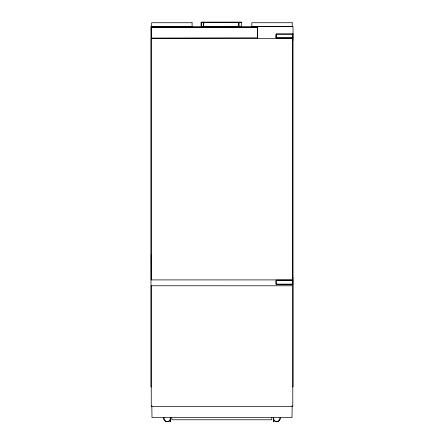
<?xml version="1.0" encoding="UTF-8"?>
<svg xmlns="http://www.w3.org/2000/svg" width="444" height="444" viewBox="0 0 444 444"><rect width="100%" height="100%" fill="white"/><g stroke="black" fill="none" stroke-linecap="round" stroke-linejoin="round"><path stroke-width="0.67" d="M292.363 279.914L151.276 279.909L151.238 254.451M292.413 280.103L276.168 280.103L276.168 284.632L292.413 284.632M276.423 34.144L276.168 38.334L292.346 38.334L292.346 33.805L276.168 33.805L276.168 37.823L292.879 37.823M292.879 40.615L292.879 33.844M292.879 34.288L292.879 33.905M151.426 27.434L257.576 27.473L257.681 38.051L151.426 38.223M203.846 22.3L203.507 26.435M238.972 26.435L238.689 26.301L238.972 22.244M238.689 22.383L238.822 26.44M271.85 417.771L271.667 419.763L171.928 419.763L171.745 417.771M292.169 405.699L291.986 417.588L152.003 417.588L151.82 405.699M203.635 26.429L203.507 22.244M238.855 22.267L238.855 26.412M151.249 285.781L151.249 406.393L292.79 406.393L292.79 285.781L151.304 285.764M201.26 26.435L201.199 22.25L241.536 22.25M201.26 22.211L241.403 22.211M201.26 26.379L203.507 26.379M238.972 26.379L241.403 26.379M151.154 26.468L292.846 26.468M151.426 27.522L257.509 27.522M276.168 34.31L292.879 34.31M276.168 37.99L292.346 37.99M151.26 27.6L151.365 38.184L257.509 38.129M257.625 38.5L292.363 38.5M276.168 280.614L292.879 280.614M276.168 284.127L292.879 284.127M151.643 386.929L150.971 386.752L150.971 26.646M292.346 386.929L293.029 386.752L293.029 26.646M241.469 22.25L241.486 26.301M203.652 22.244L203.718 26.39L238.778 26.301M292.879 277.822L292.879 284.587M292.557 33.844L292.557 34.305M292.557 37.829L292.557 40.615M292.557 277.822L292.557 280.608M292.557 284.132L292.557 284.587M292.441 38.578L292.441 279.837M292.346 280.103L292.346 284.632M278.244 421.151L278.244 421.589M278.172 421.251L278.172 421.706M278.055 420.962L278.055 421.778M275.963 34.71L275.963 37.446M275.963 280.991L275.963 283.727M273.782 420.041L273.782 421.778M273.659 417.715L273.659 421.706M257.648 27.6L257.648 38.051M201.182 22.383L201.182 26.301M170.296 417.737L170.296 421.589M170.224 420.007L170.224 421.706M170.108 420.041L170.108 421.778M165.834 420.962L165.834 421.778M165.645 421.151L165.717 421.706M151.349 27.6L151.349 38.051M151.238 38.578L151.238 279.837M280.02 417.737A3.286 3.286 0 0 1 276.784 421.589A3.286 3.286 0 0 1 273.548 417.737M280.136 417.715A3.402 3.402 0 0 1 276.784 421.706A3.402 3.402 0 0 1 273.437 417.715M170.418 417.737A3.286 3.286 0 0 1 167.188 421.589A3.286 3.286 0 0 1 163.953 417.737M170.607 417.704A3.474 3.474 0 0 1 167.188 421.778A3.474 3.474 0 0 1 163.769 417.704M192.091 22.733L151.665 22.733L151.665 26.49L192.091 26.49L192.091 22.733M292.235 22.733L251.815 22.733L251.815 26.49L292.235 26.49L292.235 22.733"/></g></svg>
